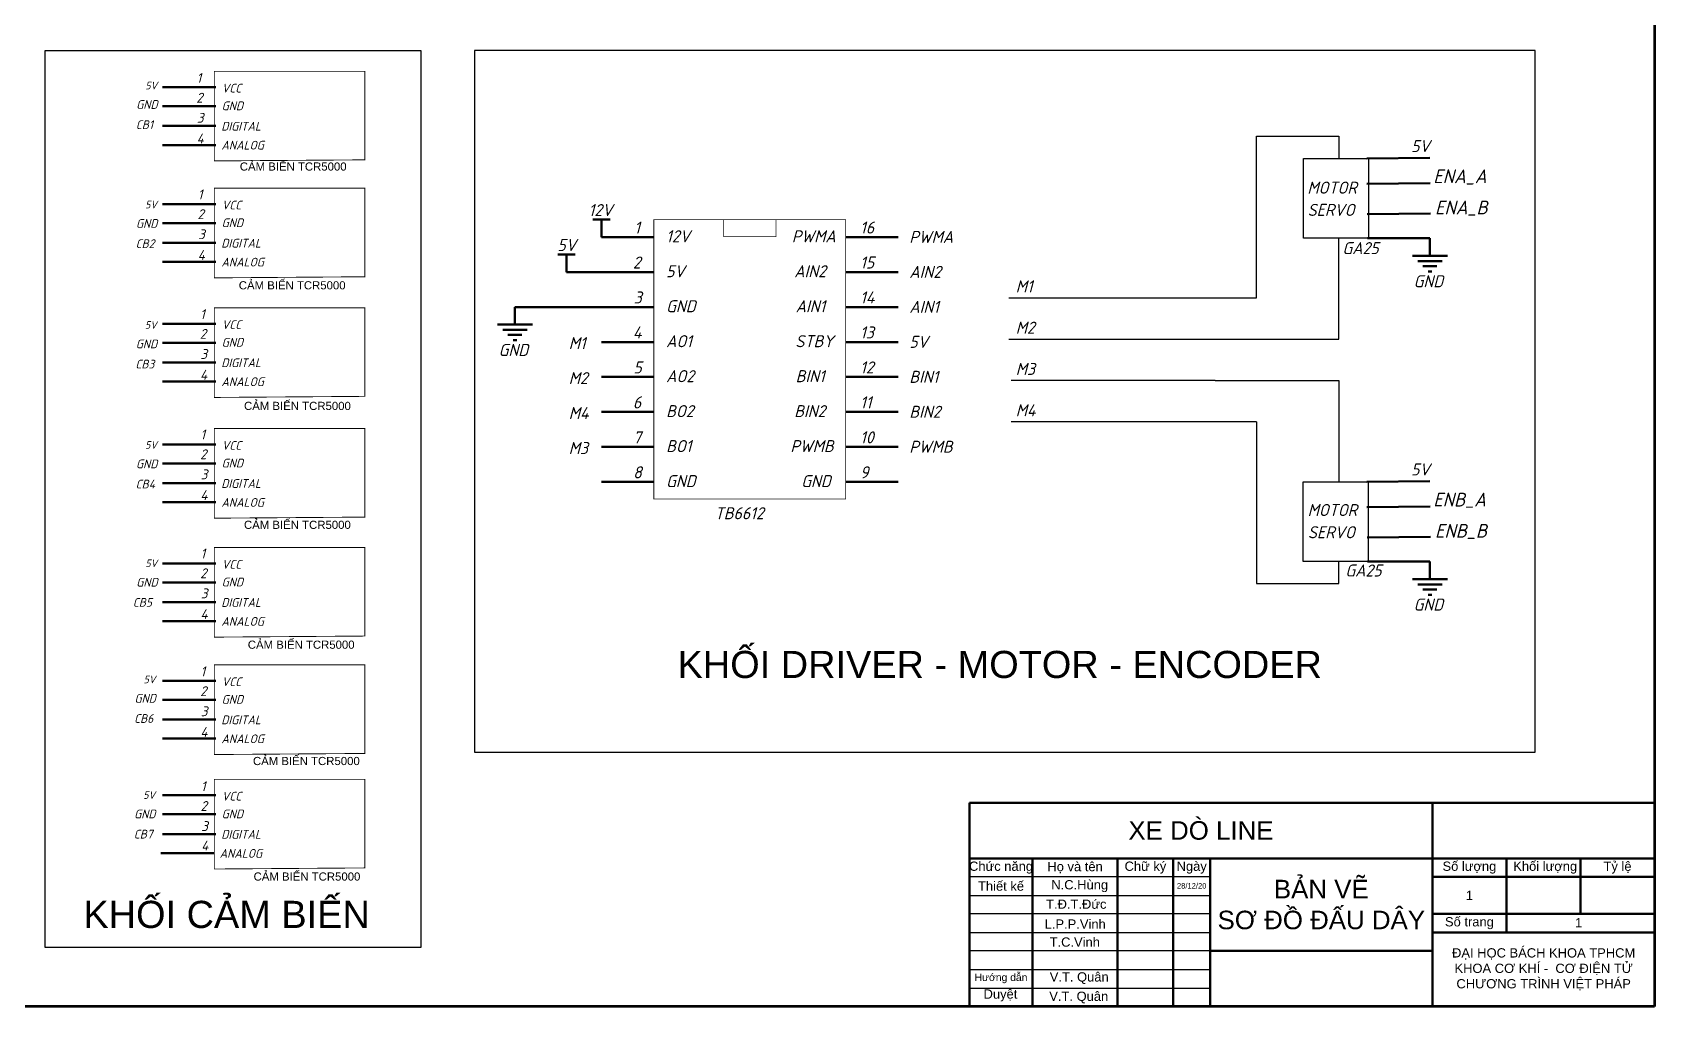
# Model space of a CAD drawing. Header units: millimetres. Extents: x 930 to 2078, y -166 to 631.
# Drawn here: x 1480 to 2078, y -166 to 193 of the extents above; entities that cross this region are included whole.
import ezdxf

# ---------------------------------------------------------------- set-up
doc = ezdxf.new("R2010")
doc.units = ezdxf.units.MM
doc.linetypes.add('AM_ISO02W050', pattern=[7.5, 6, -1.5])
for name, color, linetype, lineweight in [('Chu', 50, 'Continuous', 25), ('Khung_ten', 1, 'Continuous', 50), ('net dam', 7, 'Continuous', 50), ('netmanh', 3, 'AM_ISO02W050', 25), ('Sheet', 255, 'Continuous', 50)]:
    doc.layers.add(name, color=color, linetype=linetype, lineweight=lineweight)
doc.styles.add('Sample', font='', dxfattribs={"height": 3.5})
doc.styles.add('TCVN', font='', dxfattribs={"height": 3.5})
doc.styles.get('Sample').set_extended_font_data('TCVN 7284', italic=True)
doc.styles.get('TCVN').set_extended_font_data('TCVN 7284', italic=True)

msp = doc.modelspace()

# ---------------------------------------------------------------- linework, layer by layer
at = {"color": 7, "linetype": 'Continuous', "lineweight": 70}
for p, q in [((2077.9, 630.8), (2077.9, -166.08)), ((2077.9, -166.08), (930.33, -166.08))]:
    msp.add_line(p, q, dxfattribs=at)
for p, q in [((1931.18, 102.54), (1931.18, 154.48)), ((1931.18, 154.48), (1961.61, 154.48)), ((1961.61, 154.48), (1961.61, 146.21)), ((1961.61, 108.84), (1961.61, 116.86)), ((1961.61, 79.72), (1961.61, 108.84)), ((1931.18, 94.94), (1931.18, 102.54)), ((1839.9, 94.94), (1931.18, 94.94)), ((1839.9, 79.72), (1915.97, 79.72)), ((1915.97, 79.72), (1915.97, 79.72)), ((1915.97, 79.72), (1961.61, 79.72)), ((1915.97, 64.51), (1840.75, 64.51)), ((1915.97, 64.51), (1915.97, 64.51)), ((1915.97, 64.51), (1961.61, 64.51)), ((1961.61, 64.51), (1961.61, 35.39)), ((1931.18, 49.29), (1840.75, 49.29)), ((1931.18, 49.29), (1931.18, 41.69)), ((1931.18, 41.69), (1931.18, -10.25)), ((1961.61, 35.39), (1961.61, 27.12)), ((1961.61, -10.25), (1961.61, -2.22)), ((1931.18, -10.25), (1961.61, -10.25))]:
    msp.add_line(p, q)
at = {"linetype": 'Continuous'}
for points in [[(1623.23, -144.39), (1484.87, -144.39), (1484.87, 186.05), (1623.23, 186.05)], [(2033.85, 186.05), (1643.09, 186.05), (1643.09, -72.42), (2033.85, -72.42)]]:
    msp.add_lwpolyline(points, close=True, dxfattribs=at)
for points in [[(1972.5, 116.86), (1948.49, 116.86), (1948.49, 146.21), (1972.5, 146.21)], [(1972.39, -2.22), (1948.38, -2.22), (1948.38, 27.12), (1972.39, 27.12)]]:
    msp.add_lwpolyline(points, close=True)
at = {"layer": 'Khung_ten'}
for p, q in [((1825.46, -166.08), (1825.46, -91.03)), ((1825.46, -91.03), (2077.9, -91.03)), ((1996.03, -91.03), (1996.03, -111.5)), ((1996.03, -166.08), (1996.03, -91.03)), ((1825.46, -111.5), (2077.9, -111.5)), ((1848.66, -166.08), (1848.66, -111.5)), ((1880.04, -166.08), (1880.04, -111.5)), ((1900.51, -166.08), (1900.51, -111.5)), ((1914.16, -166.08), (1914.16, -111.5)), ((2023.32, -111.5), (2023.32, -138.79)), ((2050.61, -111.5), (2050.61, -131.97)), ((1996.03, -118.32), (2077.9, -118.32)), ((1996.03, -131.97), (2077.9, -131.97)), ((1996.03, -138.79), (2077.9, -138.79)), ((1914.16, -145.61), (1996.03, -145.61))]:
    msp.add_line(p, q, dxfattribs=at)
at = {"layer": 'net dam'}
for p, q in [((1995.13, 146.46), (1971.84, 146.21)), ((1995.22, 137.12), (1971.92, 136.87)), ((1995.33, 126.02), (1972.04, 125.77)), ((1686.58, 123.76), (1693.02, 123.76)), ((1689.8, 117.31), (1689.8, 123.76)), ((1709.12, 117.31), (1689.8, 117.31)), ((1779.86, 117.31), (1799.18, 117.31)), ((1995.13, 116.86), (1972.12, 116.86)), ((1995.13, 116.86), (1995.13, 110.42)), ((1673.7, 110.87), (1680.14, 110.87)), ((1676.92, 104.43), (1676.92, 110.87)), ((1988.69, 110.42), (2001.57, 110.42)), ((1990.62, 108.49), (1999.64, 108.49)), ((1676.92, 104.43), (1709.12, 104.43)), ((1779.86, 104.43), (1799.18, 104.43)), ((1992.55, 106.56), (1997.7, 106.56)), ((1994.48, 104.62), (1995.77, 104.62)), ((1994.48, 104.62), (1995.77, 104.62)), ((1657.95, 91.55), (1709.12, 91.55)), ((1657.95, 91.55), (1657.95, 85.11)), ((1779.86, 91.55), (1799.18, 91.55)), ((1651.5, 85.11), (1664.39, 85.11)), ((1653.44, 83.18), (1662.45, 83.18)), ((1655.37, 81.25), (1660.52, 81.25)), ((1657.3, 79.31), (1658.59, 79.31)), ((1657.3, 79.31), (1658.59, 79.31)), ((1709.12, 78.67), (1689.8, 78.67)), ((1779.86, 78.67), (1799.18, 78.67)), ((1709.12, 65.79), (1689.8, 65.79)), ((1779.86, 65.79), (1799.18, 65.79)), ((1709.12, 52.91), (1689.8, 52.91)), ((1779.86, 52.91), (1799.18, 52.91)), ((1709.12, 40.03), (1689.8, 40.03)), ((1779.86, 40.03), (1799.18, 40.03)), ((1709.12, 27.15), (1689.8, 27.15)), ((1779.86, 27.15), (1799.18, 27.15)), ((1995.12, 27.37), (1971.83, 27.12)), ((1995.21, 18.04), (1971.91, 17.79)), ((1995.32, 6.93), (1972.03, 6.68)), ((1995.12, -2.22), (1972.11, -2.22)), ((1995.12, -2.22), (1995.12, -8.67)), ((1988.68, -8.67), (2001.56, -8.67)), ((1990.61, -10.6), (1999.63, -10.6)), ((1992.54, -12.53), (1997.7, -12.53)), ((1994.48, -14.46), (1995.76, -14.46)), ((1994.48, -14.46), (1995.76, -14.46))]:
    msp.add_line(p, q, dxfattribs=at)
at = {"layer": 'net dam', "const_width": 0.251}
for points in [[(1709.12, 123.75), (1779.86, 123.75), (1779.86, 20.81), (1709.12, 20.81), (1709.12, 123.75)], [(1734.88, 123.75), (1754.1, 123.75), (1754.1, 117.42), (1734.88, 117.42), (1734.88, 123.75)]]:
    msp.add_lwpolyline(points, dxfattribs=at)
at = {"layer": 'netmanh', "linetype": 'Continuous'}
for p, q in [((1914.16, -118.32), (1825.46, -118.32)), ((1825.46, -125.15), (1914.16, -125.15)), ((1914.16, -131.97), (1825.46, -131.97)), ((1825.46, -138.79), (1914.16, -138.79)), ((1914.16, -145.61), (1825.46, -145.61)), ((1825.46, -152.44), (1914.16, -152.44)), ((1825.46, -159.26), (1914.16, -159.26))]:
    msp.add_line(p, q, dxfattribs=at)
at = {"layer": 'Sheet'}
for p, q in [((1547.75, 172.53), (1528.11, 172.53)), ((1547.75, 165.5), (1528.11, 165.5)), ((1547.75, 158.23), (1528.11, 158.23)), ((1547.75, 151.2), (1528.11, 151.2)), ((1547.75, 129.47), (1528.11, 129.47)), ((1547.75, 122.44), (1528.11, 122.44)), ((1547.75, 115.17), (1528.11, 115.17)), ((1547.75, 108.14), (1528.11, 108.14)), ((1547.75, 85.42), (1528.11, 85.42)), ((1547.75, 78.4), (1528.11, 78.4)), ((1547.75, 71.13), (1528.11, 71.13)), ((1547.75, 64.1), (1528.11, 64.1)), ((1547.75, 40.96), (1528.11, 40.96)), ((1547.75, 33.93), (1528.11, 33.93)), ((1547.75, 26.66), (1528.11, 26.66)), ((1547.75, 19.63), (1528.11, 19.63)), ((1547.75, -2.86), (1528.11, -2.86)), ((1547.75, -9.89), (1528.11, -9.89)), ((1547.75, -17.16), (1528.11, -17.16)), ((1547.75, -24.18), (1528.11, -24.18)), ((1547.75, -46.1), (1528.11, -46.1)), ((1547.75, -53.12), (1528.11, -53.12)), ((1547.75, -60.39), (1528.11, -60.39)), ((1547.75, -67.42), (1528.11, -67.42)), ((1547.75, -88.25), (1528.11, -88.25)), ((1547.75, -95.28), (1528.11, -95.28)), ((1547.75, -102.55), (1528.11, -102.55)), ((1547.09, -109.62), (1527.45, -109.62))]:
    msp.add_line(p, q, dxfattribs=at)
at = {"layer": 'Sheet', "const_width": 0.319}
for points in [[(1602.59, 145.76), (1547.14, 145.36), (1547.14, 178.38), (1602.59, 178.38), (1602.59, 145.76)], [(1602.59, 102.7), (1547.14, 102.29), (1547.14, 135.32), (1602.59, 135.32), (1602.59, 102.7)], [(1602.59, 58.65), (1547.14, 58.25), (1547.14, 91.27), (1602.59, 91.27), (1602.59, 58.65)], [(1602.59, 14.18), (1547.14, 13.78), (1547.14, 46.8), (1602.59, 46.8), (1602.59, 14.18)], [(1602.59, -29.63), (1547.14, -30.03), (1547.14, 2.99), (1602.59, 2.99), (1602.59, -29.63)], [(1602.59, -72.87), (1547.14, -73.27), (1547.14, -40.25), (1602.59, -40.25), (1602.59, -72.87)], [(1602.59, -115.03), (1547.14, -115.43), (1547.14, -82.41), (1602.59, -82.41), (1602.59, -115.03)]]:
    msp.add_lwpolyline(points, dxfattribs=at)

# ---------------------------------------------------------------- texts
at = {"layer": 'Chu', "style": 'TCVN'}
for s, height, p in [('5V', 2.817, (1521.71, 171.7)), ('1', 3.64, (1540.62, 174.11)), ('VCC', 3.22, (1549.91, 170.55)), ('GND', 3.22, (1518.37, 164.54)), ('2', 3.64, (1540.49, 166.83)), ('3', 3.64, (1540.75, 159.42)), ('GND', 3.22, (1549.86, 164.04)), ('CB1', 3.22, (1518.23, 157.1)), ('4', 3.64, (1540.64, 151.79)), ('DIGITAL', 3.22, (1549.71, 156.52)), ('ANALOG', 3.22, (1549.76, 149.55)), ('5V', 4.437, (1988.19, 148.6)), ('MOTOR', 4.437, (1949.95, 133.3)), ('ENA_A', 5.071, (1996.35, 137.16)), ('1', 3.64, (1541.07, 131.22)), ('5V', 2.817, (1521.64, 127.88)), ('2', 3.64, (1540.94, 123.94)), ('VCC', 3.22, (1549.91, 127.49)), ('12V', 4.437, (1685.07, 125.05)), ('SERVO', 4.437, (1950.02, 125.11)), ('ENA_B', 5.071, (1996.98, 125.66)), ('GND', 3.22, (1518.29, 120.72)), ('3', 3.64, (1541.2, 116.54)), ('GND', 3.22, (1549.86, 120.97)), ('1', 4.44, (1701.92, 118.61)), ('12V', 4.437, (1713.63, 115.39)), ('PWMA', 4.437, (1759.98, 115.39)), ('16', 4.437, (1785.12, 118.61)), ('PWMA', 4.437, (1803.26, 115.16)), ('CB2', 3.22, (1518.16, 113.28)), ('DIGITAL', 3.22, (1549.71, 113.45)), ('5V', 4.437, (1673.58, 112.17)), ('GA25', 4.437, (1962.87, 111.03)), ('4', 3.64, (1541.05, 108.9)), ('ANALOG', 3.22, (1549.76, 106.48)), ('2', 4.44, (1701.39, 105.73)), ('15', 4.437, (1785.12, 105.73)), ('5V', 4.437, (1713.63, 102.51)), ('AIN2', 4.437, (1760.84, 102.51)), ('AIN2', 4.437, (1803.26, 102.28)), ('GND', 4.437, (1989.11, 98.83)), ('3', 4.44, (1701.71, 92.85)), ('14', 4.437, (1785.12, 92.85)), ('M1', 4.437, (1842.48, 96.95)), ('1', 3.64, (1541.92, 87.12)), ('GND', 4.437, (1713.63, 89.63)), ('AIN1', 4.437, (1761.37, 89.63)), ('AIN1', 4.437, (1803.26, 89.4)), ('5V', 2.817, (1521.55, 83.53)), ('VCC', 3.22, (1549.91, 83.45)), ('4', 4.44, (1701.39, 79.97)), ('13', 4.437, (1785.12, 79.97)), ('M2', 4.437, (1842.48, 81.74)), ('GND', 3.22, (1518.21, 76.36)), ('2', 3.64, (1541.79, 79.84)), ('GND', 3.22, (1549.86, 76.93)), ('GND', 4.437, (1651.92, 73.52)), ('M1', 4.437, (1677.75, 76.03)), ('AO1', 4.437, (1713.63, 76.75)), ('STBY', 4.437, (1761.27, 76.75)), ('5V', 4.437, (1803.26, 76.51)), ('CB3', 3.22, (1518.07, 68.92)), ('3', 3.64, (1542.05, 72.43)), ('DIGITAL', 3.22, (1549.71, 69.41)), ('4', 3.64, (1541.9, 64.79)), ('M2', 4.437, (1677.75, 63.15)), ('5', 4.44, (1701.6, 67.09)), ('AO2', 4.437, (1713.63, 63.87)), ('BIN1', 4.437, (1761.37, 63.87)), ('12', 4.437, (1785.12, 67.09)), ('BIN1', 4.437, (1803.26, 63.63)), ('M3', 4.437, (1842.48, 66.52)), ('ANALOG', 3.22, (1549.76, 62.44)), ('M4', 4.437, (1677.75, 50.27)), ('6', 4.44, (1701.39, 54.21)), ('BO2', 4.437, (1713.63, 50.99)), ('BIN2', 4.437, (1760.84, 50.99)), ('11', 4.437, (1785.12, 54.21)), ('BIN2', 4.437, (1803.26, 50.75)), ('M4', 4.437, (1842.48, 51.31)), ('5V', 2.817, (1521.64, 39.34)), ('1', 3.64, (1542.03, 42.78)), ('VCC', 3.22, (1549.91, 38.98)), ('7', 4.44, (1701.49, 41.33)), ('BO1', 4.437, (1713.63, 38.11)), ('PWMB', 4.437, (1759.44, 38.11)), ('10', 4.437, (1785.12, 41.33)), ('PWMB', 4.437, (1803.26, 37.87)), ('2', 3.64, (1541.9, 35.51)), ('M3', 4.437, (1677.75, 37.39)), ('GND', 3.22, (1518.29, 32.17)), ('3', 3.64, (1542.16, 28.1)), ('GND', 3.22, (1549.86, 32.46)), ('8', 4.44, (1701.49, 28.45)), ('9', 4.44, (1785.12, 28.45)), ('5V', 4.437, (1988.18, 29.52)), ('CB4', 3.22, (1518.16, 24.73)), ('4', 3.64, (1542, 20.46)), ('DIGITAL', 3.22, (1549.71, 24.94)), ('GND', 4.437, (1713.63, 25.22)), ('GND', 4.437, (1763.42, 25.22)), ('ANALOG', 3.22, (1549.76, 17.97)), ('MOTOR', 4.437, (1950.06, 14.57)), ('ENB_A', 5.071, (1996.35, 18.08)), ('TB6612', 4.437, (1731.54, 13.38)), ('SERVO', 4.437, (1950.13, 6.38)), ('ENB_B', 5.071, (1996.98, 6.58)), ('1', 3.64, (1542.07, -1.05)), ('5V', 2.817, (1521.73, -4.25)), ('2', 3.64, (1541.94, -8.33)), ('VCC', 3.22, (1549.91, -4.83)), ('GA25', 4.437, (1963.94, -7.7)), ('GND', 3.22, (1518.38, -11.42)), ('GND', 3.22, (1549.86, -11.35)), ('CB5', 3.22, (1517.11, -18.85)), ('3', 3.64, (1542.2, -15.74)), ('DIGITAL', 3.22, (1549.71, -18.87)), ('GND', 4.437, (1989.1, -20.26)), ('4', 3.64, (1542.04, -23.37)), ('ANALOG', 3.22, (1549.76, -25.84)), ('1', 3.64, (1542.06, -44.46)), ('5V', 2.817, (1521.08, -47.01)), ('VCC', 3.22, (1549.91, -48.07)), ('GND', 3.22, (1517.73, -54.18)), ('2', 3.64, (1541.93, -51.74)), ('GND', 3.22, (1549.86, -54.59)), ('CB6', 3.22, (1517.6, -61.61)), ('3', 3.64, (1542.19, -59.15)), ('DIGITAL', 3.22, (1549.71, -62.11)), ('4', 3.64, (1542.03, -66.78)), ('ANALOG', 3.22, (1549.76, -69.08)), ('1', 3.64, (1542.21, -86.76)), ('5V', 2.817, (1520.95, -89.6)), ('VCC', 3.22, (1549.91, -90.23)), ('GND', 3.22, (1517.6, -96.76)), ('2', 3.64, (1542.08, -94.04)), ('GND', 3.22, (1549.86, -96.75)), ('CB7', 3.22, (1517.47, -104.2)), ('3', 3.64, (1542.34, -101.45)), ('DIGITAL', 3.22, (1549.71, -104.27)), ('4', 3.64, (1542.34, -108.62)), ('ANALOG', 3.22, (1549.11, -111.28))]:
    msp.add_text(s, height=height, dxfattribs=at).set_placement(p)
at = {"layer": 'Chu'}
for s, width, gutter_width, heights, insert, char_height, attachment_point in [('\\pxqc;{\\fArial|b0|i0|c0|p34; CẢM BIẾN TCR5000}', 60.1375, 4.4, [7.13], (1545.57, 144.8), 3, 1), ('\\pxqc;{\\fArial|b0|i0|c0|p34; CẢM BIẾN TCR5000}', 60.1375, 4.4, [7.13], (1545.2, 101.05), 3, 1), ('\\pxqc;{\\fArial|b0|i0|c0|p34; CẢM BIẾN TCR5000}', 60.1375, 4.4, [7.13], (1547.13, 56.64), 3, 1), ('\\pxqc;{\\fArial|b0|i0|c0|p34; CẢM BIẾN TCR5000}', 60.1375, 4.4, [7.13], (1547.11, 12.84), 3, 1), ('\\pxqc;{\\fArial|b0|i0|c0|p34; CẢM BIẾN TCR5000}', 60.1375, 4.4, [7.13], (1548.52, -31.31), 3, 1), ('\\pxqc;{\\fArial|b0|i0|c0|p34; CẢM BIẾN TCR5000}', 60.1375, 4.4, [7.13], (1550.41, -74.15), 3, 1), ('{\\fArial|b0|i0|c0|p34;\\C0;XE DÒ LINE}', 170.5655, 23.88, [0], (1910.74, -101.27), 6.8226, 5), ('\\pxqc;{\\fArial|b0|i0|c0|p34; CẢM BIẾN TCR5000}', 60.1375, 4.4, [7.13], (1550.64, -116.7), 3, 1), ('{\\fArial|b0|i0|c0|p34;1}', 27.2905, 23.88, [0], (2009.67, -125.15), 3.4113, 5), ('{\\fArial|b0|i0|c0|p34;1}', 27.2905, 23.88, [0], (2049.9, -135.23), 3.4113, 5)]:
    msp.add_mtext_dynamic_manual_height_columns(s, width=width, gutter_width=gutter_width, heights=heights, dxfattribs=dict(at, insert=insert, char_height=char_height, attachment_point=attachment_point))
at = {"layer": 'Chu', "attachment_point": 5, "style": 'Sample'}
for s, insert, char_height, width in [('{\\fArial|b0|i0|c0|p34;\\C7;KHỐI DRIVER - MOTOR - ENCODER}', (1836.59, -40.16), 10, 287.1343), ('{\\fArial|b0|i0|c0|p34;\\C7;BẢN VẼ \\PSƠ ĐỒ ĐẤU DÂY}', (1955.09, -128.56), 6.8226, 81.8715), ('{\\fArial|b0|i0|c0|p34;\\C7;KHỐI CẢM BIẾN}', (1551.68, -132.22), 10, 170.6972)]:
    msp.add_mtext(s, dxfattribs=dict(at, insert=insert, char_height=char_height, width=width))
at = {"layer": 'Chu', "attachment_point": 5}
for s, insert, char_height, width in [('{\\fArial|b0|i0|c0|p34;\\C7;Chức năng}', (1837.06, -114.91), 3.4113, 23.1969), ('{\\fArial|b0|i0|c0|p34;\\C7;Họ và tên}', (1864.35, -114.91), 3.4113, 31.3841), ('{\\fArial|b0|i0|c0|p34;\\C7;Chữ ký}', (1890.28, -114.91), 3.4113, 20.4679), ('{\\fArial|b0|i0|c0|p34;\\C7;Ngày}', (1907.33, -114.91), 3.4113, 13.6452), ('{\\fArial|b0|i0|c0|p34;\\C7;Số lượng}', (2009.67, -114.91), 3.4113, 27.2905), ('{\\fArial|b0|i0|c0|p34;\\C7;Khối lượng}', (2037.6, -114.91), 3.4113, 28.5618), ('{\\fArial|b0|i0|c0|p34;\\C7;Tỷ lệ}', (2064.25, -114.91), 3.4113, 27.2905), ('\\pxi-3,l4,t4;{\\fArial|b0|i0|c0|p34;\\C7;N.C.Hùng}', (1864.35, -121.74), 3.4113, 31.3841), ('{\\fArial|b0|i0|c0|p34;\\C7;Thiết kế}', (1837.06, -121.74), 3.4113, 23.1969), ('{\\fArial|b0|i0|c0|p34;\\C7;28/12/20}', (1907.33, -121.64), 2, 13.6452), ('{\\fArial|b0|i0|c0|p34;\\C7;T.Đ.T.Đức}', (1864.8, -128.39), 3.4113, 31.3841), ('{\\fArial|b0|i0|c0|p34;\\C7;L.P.P.Vinh}', (1864.4, -135.71), 3.4113, 31.3841), ('{\\fArial|b0|i0|c0|p34;\\C7;Số trang}', (2009.67, -135.38), 3.4113, 27.2905), ('{\\fArial|b0|i0|c0|p34;\\C7;T.C.Vinh}', (1864.24, -142.36), 3.4113, 31.3841), ('{\\fArial|b0|i0|c0|p34;\\C7;Hướng dẫn}', (1837.06, -155.72), 2.729, 29.7555), ('\\pxi-3,l4,t4;{\\fArial|b0|i0|c0|p34;\\C7;V.T.^IQuân}', (1864.17, -155.64), 3.4113, 36.2044), ('{\\fArial|b0|i0|c0|p34;\\C7;Duyệt}', (1836.85, -161.99), 3.4113, 23.1969), ('\\pxi-3,l4,t4;{\\fArial|b0|i0|c0|p34;\\C7;V.T.^IQuân}', (1864, -162.77), 3.4113, 36.2044)]:
    msp.add_mtext(s, dxfattribs=dict(at, insert=insert, char_height=char_height, width=width))
at = {"layer": 'Chu', "insert": (2037.03, -152.38), "char_height": 3.4113, "attachment_point": 5, "style": 'TCVN'}
msp.add_mtext_dynamic_manual_height_columns('{\\fArial|b0|i0|c0|p34;ĐẠI HỌC BÁCH KHOA TPHCM\\PKHOA CƠ KHÍ -  CƠ ĐIỆN TỬ CHƯƠNG TRÌNH VIỆT PHÁP}', width=81.8715, gutter_width=17.06, heights=[0], dxfattribs=at)

doc.saveas('drawing.dxf')
